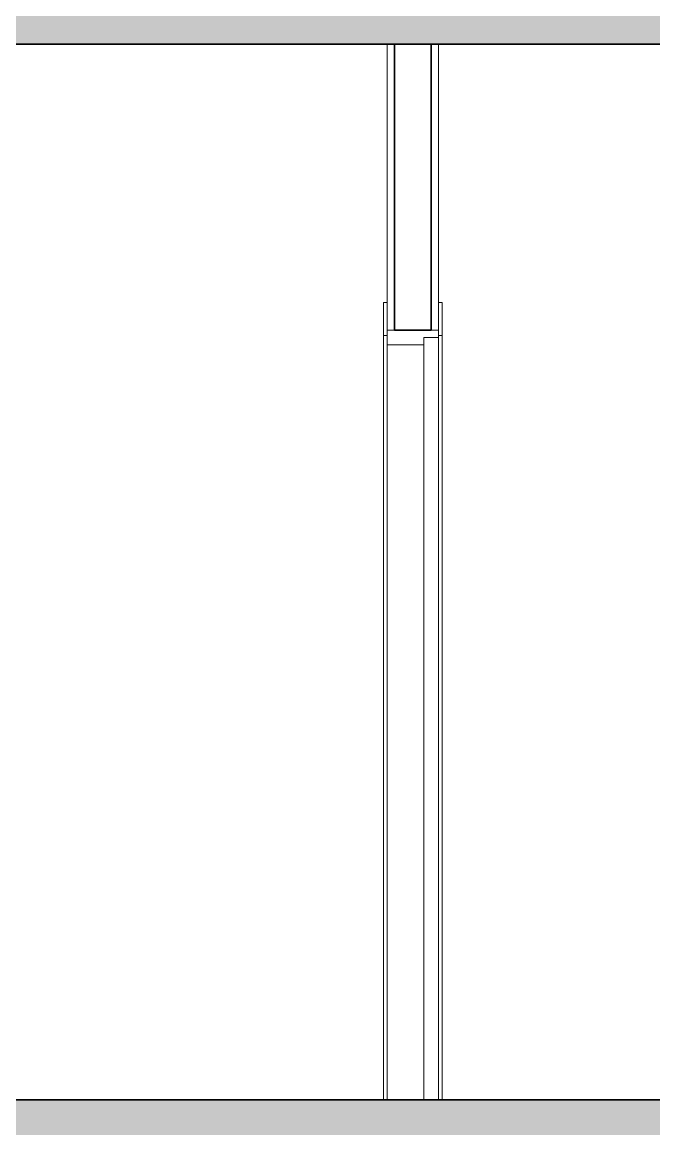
# Model space of a CAD drawing. Header units: millimetres. Extents: x 1373 to 40779, y 1939 to 6439.
# Drawn here: x 25437.8 to 25610, y 4767.8 to 5069.8 of the extents above; entities that cross this region are included whole.
import ezdxf

# ---------------------------------------------------------------- set-up
doc = ezdxf.new("R2010")
doc.units = ezdxf.units.MM
for name, color, linetype, lineweight in [('A-DETL', 6, 'Continuous', 30), ('A-DETL-GENF', 92, 'Continuous', 18), ('A-DOOR', 31, 'Continuous', 18), ('A-DOOR-FRAM', 31, 'Continuous', 18), ('A-FLOR-FNSH', 192, 'Continuous', 35), ('A-WALL', 20, 'Continuous', 9), ('A-WALL-FNSH', 113, 'Continuous', 18)]:
    doc.layers.add(name, color=color, linetype=linetype, lineweight=lineweight)

# ---------------------------------------------------------------- blocks, each defined once
blk = doc.blocks.new('_MB_KAPI_CAMLI_B - _m_kapı_90_camlı-2078664-Schnitt 1')
at = {"layer": 'A-DOOR'}
for p, q in [((767.35, 608), (767.35, 400)), ((771.35, 608), (767.35, 608)), ((771.35, 400), (771.35, 608)), ((767.35, 400), (771.35, 400))]:
    blk.add_line(p, q, dxfattribs=at)
at = {"layer": 'A-DOOR-FRAM'}
for p, q in [((756.35, 617.5), (756.35, 608.5)), ((757.35, 617.5), (756.35, 617.5)), ((757.35, 608.5), (757.35, 617.5)), ((772.35, 617.5), (771.35, 617.5)), ((771.35, 617.5), (771.35, 608.5)), ((772.35, 608.5), (772.35, 617.5)), ((757.35, 610), (757.35, 606)), ((771.35, 610), (757.35, 610)), ((771.35, 608), (771.35, 610)), ((756.35, 608.5), (757.35, 608.5)), ((756.35, 400), (756.35, 608.5)), ((767.35, 606), (767.35, 608)), ((767.35, 608), (771.35, 608)), ((771.35, 608.5), (772.35, 608.5)), ((772.35, 608.5), (772.35, 400)), ((757.35, 606), (767.35, 606)), ((757.35, 400), (757.35, 606))]:
    blk.add_line(p, q, dxfattribs=at)

msp = doc.modelspace()

# ---------------------------------------------------------------- hatches: boundary and pattern name
at = {"layer": 'A-DETL-GENF'}
h = msp.add_hatch(dxfattribs=at)
h.set_pattern_fill('ANSI33', color=153, style=0)
h.set_pattern_definition([(45, (-4726.611, 6394.9317), (-4.490128, 4.490128), []), (45, (-4722.121, 6394.9317), (-4.490128, 4.490128), [3.175, -1.5875])])
h.paths.add_polyline_path([(24984.31, 3275.76), (24984.31, 5063.76), (25234.31, 5063.76), (25234.31, 5025.76), (25259.31, 5025.76), (25259.31, 5063.76), (25834.6, 5063.76), (25834.6, 5025.76), (25859.6, 5025.76), (25859.6, 5063.76), (26040.63, 5063.76), (26040.63, 5075.76), (25234.31, 5075.76), (24984.31, 5075.76), (24984.31, 5240.76), (24744.31, 5240.76), (24744.31, 5075.76), (23644.59, 5075.76), (23644.59, 5063.76), (23774.59, 5063.76), (23774.59, 5025.76), (23799.59, 5025.76), (23799.59, 5063.76), (24289.31, 5063.76), (24289.31, 5025.76), (24314.31, 5025.76), (24314.31, 5063.76), (24744.31, 5063.76), (24744.31, 4775.76), (23674.32, 4775.76), (23674.32, 4763.76), (23774.59, 4763.76), (23774.59, 4725.76), (23799.59, 4725.76), (23799.59, 4763.76), (24289.31, 4763.76), (24289.31, 4725.76), (24314.31, 4725.76), (24314.31, 4763.76), (24744.31, 4763.76), (24744.31, 4475.76), (23674.32, 4475.76), (23674.32, 4463.76), (23774.59, 4463.76), (23774.59, 4425.76), (23799.59, 4425.76), (23799.59, 4463.76), (24289.31, 4463.76), (24289.31, 4425.76), (24314.31, 4425.76), (24314.31, 4463.76), (24744.31, 4463.76), (24744.31, 4175.76), (23674.32, 4175.76), (23674.32, 4163.76), (23774.59, 4163.76), (23774.59, 4125.76), (23799.59, 4125.76), (23799.59, 4163.76), (24289.31, 4163.76), (24289.31, 4125.76), (24314.31, 4125.76), (24314.31, 4163.76), (24744.31, 4163.76), (24744.31, 3875.76), (23674.32, 3875.76), (23674.32, 3863.76), (23774.59, 3863.76), (23774.59, 3825.76), (23799.59, 3825.76), (23799.59, 3863.76), (24289.31, 3863.76), (24289.31, 3825.76), (24314.31, 3825.76), (24314.31, 3863.76), (24744.31, 3863.76), (24744.31, 3575.76), (23774.59, 3575.76), (23774.59, 3545.76), (23474.27, 3545.76), (23474.28, 3275.76), (23474.28, 3245.76), (23774.59, 3245.76), (23774.59, 3215.76), (24744.31, 3215.76), (24744.31, 3085.76), (24984.31, 3085.76), (24984.31, 3215.76), (25859.6, 3215.76), (25909.6, 3215.76), (25909.6, 3275.76), (25859.6, 3275.76), (25859.6, 3575.76), (25835.46, 3575.76), (25234.31, 3575.76), (25234.31, 3525.76), (25259.31, 3525.76), (25259.31, 3563.76), (25835.46, 3563.76), (25835.46, 3275.76)])
h.paths.add_polyline_path([(24959.31, 3125.76), (24769.31, 3125.76), (24769.31, 3275.76), (24769.31, 5225.76), (24959.31, 5225.76), (24959.31, 4775.76), (24959.31, 3275.76)], flags=16)
h.paths.add_polyline_path([(24744.31, 3275.76), (23499.27, 3275.76), (23499.27, 3531.13), (23774.59, 3531.13), (23799.59, 3530.13), (23799.59, 3563.76), (24289.31, 3563.76), (24289.31, 3525.76), (24314.31, 3525.76), (24314.31, 3563.76), (24744.31, 3563.76)], flags=16)
h = msp.add_hatch(dxfattribs=at)
h.set_pattern_fill('ANSI33', color=153, style=0)
h.paths.add_polyline_path([(25859.6, 3863.76), (26010.6, 3863.76), (26010.6, 3875.76), (25234.31, 3875.76), (25234.31, 3825.76), (25259.31, 3825.76), (25259.31, 3863.76), (25834.6, 3863.76), (25834.6, 3825.76), (25859.6, 3825.76)])
h.paths.add_polyline_path([(25859.6, 4163.76), (26010.6, 4163.76), (26010.6, 4175.76), (25234.31, 4175.76), (25234.31, 4125.76), (25259.31, 4125.76), (25259.31, 4163.76), (25834.6, 4163.76), (25834.6, 4125.76), (25859.6, 4125.76)])
h.paths.add_polyline_path([(25859.6, 4463.76), (26010.6, 4463.76), (26010.6, 4475.76), (25234.31, 4475.76), (25234.31, 4425.76), (25259.31, 4425.76), (25259.31, 4463.76), (25834.6, 4463.76), (25834.6, 4425.76), (25859.6, 4425.76)])
h.paths.add_polyline_path([(25859.6, 4763.76), (26010.6, 4763.76), (26010.6, 4775.76), (25234.31, 4775.76), (25106.85, 4775.76), (25106.85, 4763.76), (25234.31, 4763.76), (25234.31, 4725.76), (25259.31, 4725.76), (25259.31, 4763.76), (25834.6, 4763.76), (25834.6, 4725.76), (25859.6, 4725.76)])

# ---------------------------------------------------------------- linework, layer by layer
at = {"layer": 'A-DETL'}
for points in [[(25234.31, 5075.76), (26040.63, 5075.76), (26040.63, 5063.76), (25859.6, 5063.76), (25859.6, 5025.76), (25834.6, 5025.76), (25834.6, 5063.76), (25259.31, 5063.76), (25259.31, 5025.76), (25234.31, 5025.76), (25234.31, 5063.76)], [(25234.31, 4775.76), (26010.6, 4775.76), (26010.6, 4763.76), (25859.6, 4763.76), (25859.6, 4725.76), (25834.6, 4725.76), (25834.6, 4763.76), (25259.31, 4763.76), (25259.31, 4725.76), (25234.31, 4725.76), (25234.31, 4763.76)]]:
    msp.add_lwpolyline(points, dxfattribs=at)
at = {"layer": 'A-FLOR-FNSH', "color": 250}
for p, q in [((25259.31, 5063.76), (26040.63, 5063.76)), ((26010.6, 4775.76), (25234.31, 4775.76))]:
    msp.add_line(p, q, dxfattribs=at)
at = {"layer": 'A-WALL', "lineweight": 35}
for p, q in [((25539.31, 4985.76), (25539.31, 5063.76)), ((25549.31, 4985.76), (25549.31, 5063.76)), ((25539.31, 4985.76), (25549.31, 4985.76))]:
    msp.add_line(p, q, dxfattribs=at)
at = {"layer": 'A-WALL-FNSH', "color": 7, "lineweight": 9}
for p, q in [((25537.31, 5063.76), (25537.31, 4985.76)), ((25551.31, 4985.76), (25551.31, 5063.76)), ((25537.31, 4985.76), (25539.31, 4985.76)), ((25549.31, 4985.76), (25551.31, 4985.76))]:
    msp.add_line(p, q, dxfattribs=at)

# ---------------------------------------------------------------- block references
at = {"layer": 'A-DOOR-FRAM'}
msp.add_blockref('_MB_KAPI_CAMLI_B - _m_kapı_90_camlı-2078664-Schnitt 1', (24779.96, 4375.76), dxfattribs=at)

doc.saveas('drawing.dxf')
